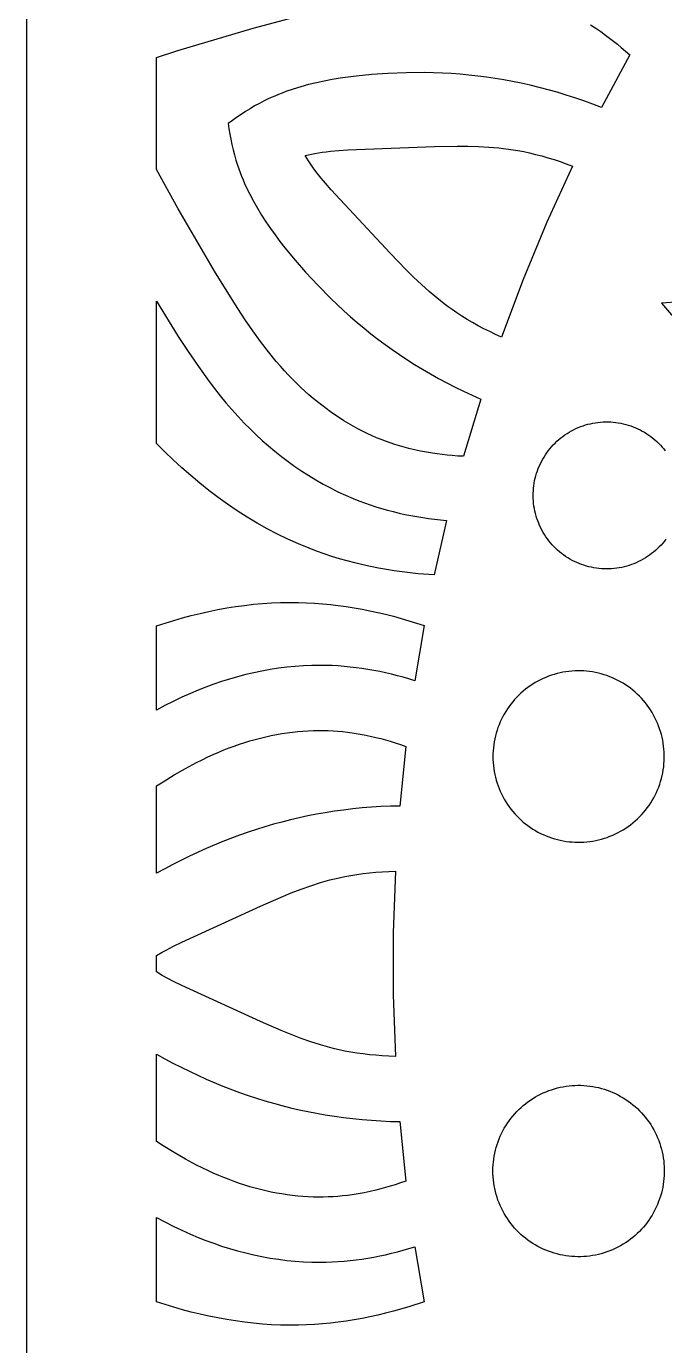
# Model space of a CAD drawing. Header units: millimetres. Extents: x -808 to 145, y 470 to 1424.
# Drawn here: x -808.3 to -671.8, y 865.2 to 1147.2 of the extents above; entities that cross this region are included whole.
import ezdxf

# ---------------------------------------------------------------- set-up
doc = ezdxf.new("R2010")
doc.units = ezdxf.units.MM
doc.layers.add('Layer 05', color=12, linetype='Continuous', true_color=0xde0000)

msp = doc.modelspace()

# ---------------------------------------------------------------- linework, layer by layer
at = {"layer": 'Layer 05'}
for points in [[(-808.29, 470.09), (145.2, 470.09), (145.2, 1423.58), (-808.29, 1423.58)], [(-705.77, 981.46), (-705.43, 980.92), (-705.06, 980.4), (-704.68, 979.89), (-704.28, 979.4), (-703.87, 978.92), (-703.44, 978.45), (-702.99, 978), (-702.52, 977.56), (-702.04, 977.14), (-701.55, 976.74), (-701.05, 976.36), (-700.53, 975.99), (-699.99, 975.64), (-699.45, 975.31), (-698.9, 975), (-698.33, 974.71), (-697.76, 974.44), (-697.17, 974.18), (-696.58, 973.95), (-695.98, 973.74), (-695.37, 973.55), (-694.76, 973.39), (-694.14, 973.24), (-693.52, 973.11), (-692.89, 973.01), (-692.26, 972.93), (-691.62, 972.87), (-690.99, 972.83), (-690.35, 972.81), (-689.72, 972.82), (-689.08, 972.85), (-688.45, 972.9), (-687.82, 972.97), (-687.19, 973.07), (-686.56, 973.18), (-685.94, 973.32), (-685.32, 973.48), (-684.71, 973.66), (-684.11, 973.86), (-683.52, 974.08), (-682.93, 974.32), (-682.35, 974.59), (-681.78, 974.87), (-681.22, 975.17), (-680.67, 975.5), (-680.13, 975.84), (-679.61, 976.2), (-679.1, 976.57), (-678.6, 976.97), (-678.11, 977.38), (-677.64, 977.81), (-677.19, 978.25), (-676.75, 978.71), (-676.32, 979.19), (-675.92, 979.68), (-675.53, 980.18), (-675.16, 980.69), (-674.8, 981.22), (-674.47, 981.76), (-674.15, 982.32), (-673.86, 982.88), (-673.58, 983.45), (-673.32, 984.03), (-673.09, 984.62), (-672.87, 985.22), (-672.68, 985.83), (-672.5, 986.44), (-672.35, 987.06), (-672.22, 987.68), (-672.11, 988.31), (-672.02, 988.94), (-671.96, 989.57), (-671.91, 990.2), (-671.89, 990.84), (-671.89, 991.48), (-671.92, 992.11), (-671.96, 992.75), (-672.03, 993.38), (-672.12, 994.01), (-672.23, 994.63), (-672.36, 995.26), (-672.51, 995.87), (-672.69, 996.49), (-672.89, 997.09), (-673.1, 997.69), (-673.34, 998.28), (-673.6, 998.86), (-673.88, 999.43), (-674.17, 999.99), (-674.49, 1000.55), (-674.83, 1001.09), (-675.18, 1001.61), (-675.55, 1002.13), (-675.94, 1002.63), (-676.35, 1003.12), (-676.78, 1003.59), (-677.22, 1004.05), (-677.67, 1004.5), (-678.14, 1004.92), (-678.63, 1005.33), (-679.13, 1005.73), (-679.64, 1006.1), (-680.17, 1006.46), (-680.71, 1006.8), (-681.26, 1007.12), (-681.82, 1007.42), (-682.39, 1007.7), (-682.97, 1007.97), (-683.55, 1008.21), (-684.15, 1008.43), (-684.75, 1008.63), (-685.36, 1008.81), (-685.98, 1008.96), (-686.6, 1009.1), (-687.23, 1009.22), (-687.86, 1009.31), (-688.49, 1009.38), (-689.12, 1009.43), (-689.76, 1009.46), (-690.4, 1009.46), (-691.03, 1009.44), (-691.67, 1009.4), (-692.3, 1009.34), (-692.93, 1009.26), (-693.56, 1009.15), (-694.18, 1009.03), (-694.8, 1008.88), (-695.41, 1008.71), (-696.02, 1008.52), (-696.62, 1008.31), (-697.21, 1008.07), (-697.79, 1007.82), (-698.37, 1007.55), (-698.93, 1007.25), (-699.49, 1006.94), (-700.03, 1006.61), (-700.56, 1006.26), (-701.08, 1005.89), (-701.59, 1005.51), (-702.08, 1005.1), (-702.55, 1004.68), (-703.02, 1004.25), (-703.46, 1003.79), (-703.9, 1003.33), (-704.31, 1002.84), (-704.71, 1002.35), (-705.09, 1001.84), (-705.45, 1001.32), (-705.8, 1000.78), (-706.12, 1000.23), (-706.43, 999.68), (-706.71, 999.11), (-706.98, 998.53), (-707.23, 997.95), (-707.45, 997.35), (-707.66, 996.75), (-707.84, 996.14), (-708.01, 995.53), (-708.15, 994.91), (-708.27, 994.28), (-708.37, 993.65), (-708.44, 993.02), (-708.5, 992.39), (-708.53, 991.75), (-708.54, 991.12), (-708.53, 990.48), (-708.49, 989.84), (-708.44, 989.21), (-708.36, 988.58), (-708.26, 987.95), (-708.14, 987.33), (-708, 986.71), (-707.83, 986.09), (-707.65, 985.48), (-707.44, 984.88), (-707.21, 984.29), (-706.96, 983.7), (-706.7, 983.13), (-706.41, 982.56), (-706.1, 982)], [(-705.77, 912.21), (-705.43, 912.74), (-705.06, 913.26), (-704.68, 913.77), (-704.28, 914.27), (-703.87, 914.75), (-703.44, 915.22), (-702.99, 915.67), (-702.52, 916.1), (-702.04, 916.52), (-701.55, 916.92), (-701.05, 917.31), (-700.53, 917.68), (-699.99, 918.03), (-699.45, 918.36), (-698.9, 918.67), (-698.33, 918.96), (-697.76, 919.23), (-697.17, 919.48), (-696.58, 919.71), (-695.98, 919.92), (-695.37, 920.11), (-694.76, 920.28), (-694.14, 920.43), (-693.52, 920.55), (-692.89, 920.66), (-692.26, 920.74), (-691.62, 920.8), (-690.99, 920.84), (-690.35, 920.85), (-689.72, 920.85), (-689.08, 920.82), (-688.45, 920.77), (-687.82, 920.7), (-687.19, 920.6), (-686.56, 920.48), (-685.94, 920.35), (-685.32, 920.19), (-684.71, 920.01), (-684.11, 919.81), (-683.52, 919.58), (-682.93, 919.34), (-682.35, 919.08), (-681.78, 918.8), (-681.22, 918.49), (-680.67, 918.17), (-680.13, 917.83), (-679.61, 917.47), (-679.1, 917.09), (-678.6, 916.7), (-678.11, 916.29), (-677.64, 915.86), (-677.19, 915.41), (-676.75, 914.95), (-676.32, 914.48), (-675.92, 913.99), (-675.53, 913.49), (-675.16, 912.97), (-674.8, 912.44), (-674.47, 911.9), (-674.15, 911.35), (-673.86, 910.79), (-673.58, 910.21), (-673.32, 909.63), (-673.09, 909.04), (-672.87, 908.44), (-672.68, 907.84), (-672.5, 907.23), (-672.35, 906.61), (-672.22, 905.99), (-672.11, 905.36), (-672.02, 904.73), (-671.96, 904.1), (-671.91, 903.46), (-671.89, 902.83), (-671.89, 902.19), (-671.92, 901.55), (-671.96, 900.92), (-672.03, 900.29), (-672.12, 899.66), (-672.23, 899.03), (-672.36, 898.41), (-672.51, 897.79), (-672.69, 897.18), (-672.89, 896.58), (-673.1, 895.98), (-673.34, 895.39), (-673.6, 894.81), (-673.88, 894.23), (-674.17, 893.67), (-674.49, 893.12), (-674.83, 892.58), (-675.18, 892.05), (-675.55, 891.54), (-675.94, 891.03), (-676.35, 890.55), (-676.78, 890.07), (-677.22, 889.61), (-677.67, 889.17), (-678.14, 888.74), (-678.63, 888.33), (-679.13, 887.94), (-679.64, 887.56), (-680.17, 887.2), (-680.71, 886.87), (-681.26, 886.54), (-681.82, 886.24), (-682.39, 885.96), (-682.97, 885.7), (-683.55, 885.46), (-684.15, 885.24), (-684.75, 885.04), (-685.36, 884.86), (-685.98, 884.7), (-686.6, 884.56), (-687.23, 884.45), (-687.86, 884.36), (-688.49, 884.29), (-689.12, 884.24), (-689.76, 884.21), (-690.4, 884.21), (-691.03, 884.22), (-691.67, 884.26), (-692.3, 884.32), (-692.93, 884.41), (-693.56, 884.51), (-694.18, 884.64), (-694.8, 884.79), (-695.41, 884.96), (-696.02, 885.15), (-696.62, 885.36), (-697.21, 885.59), (-697.79, 885.85), (-698.37, 886.12), (-698.93, 886.41), (-699.49, 886.72), (-700.03, 887.06), (-700.56, 887.41), (-701.08, 887.77), (-701.59, 888.16), (-702.08, 888.56), (-702.55, 888.98), (-703.02, 889.42), (-703.46, 889.87), (-703.9, 890.34), (-704.31, 890.82), (-704.71, 891.32), (-705.09, 891.83), (-705.45, 892.35), (-705.8, 892.88), (-706.12, 893.43), (-706.43, 893.99), (-706.71, 894.56), (-706.98, 895.13), (-707.23, 895.72), (-707.45, 896.31), (-707.66, 896.92), (-707.84, 897.53), (-708.01, 898.14), (-708.15, 898.76), (-708.27, 899.39), (-708.37, 900.01), (-708.44, 900.65), (-708.5, 901.28), (-708.53, 901.91), (-708.54, 902.55), (-708.53, 903.19), (-708.49, 903.82), (-708.44, 904.45), (-708.36, 905.09), (-708.26, 905.71), (-708.14, 906.34), (-708, 906.96), (-707.83, 907.57), (-707.65, 908.18), (-707.44, 908.78), (-707.21, 909.38), (-706.96, 909.96), (-706.7, 910.54), (-706.41, 911.11), (-706.1, 911.66)]]:
    msp.add_lwpolyline(points, close=True, dxfattribs=at)
for points in [[(-780.46, 1140.61), (-775.9, 1142.08), (-759.81, 1146.87), (-744.55, 1150.89)], [(-687.64, 1147.55), (-686.55, 1146.85), (-685.49, 1146.13), (-684.43, 1145.38), (-683.58, 1144.75), (-682.74, 1144.1), (-681.92, 1143.43), (-681.1, 1142.75), (-680.18, 1141.96), (-679.28, 1141.14)], [(-780.46, 1116.64), (-780.46, 1140.61)], [(-679.28, 1141.14), (-685.33, 1129.88)], [(-685.33, 1129.88), (-687.2, 1130.61), (-689.09, 1131.29), (-690.99, 1131.95), (-692.9, 1132.56), (-694.82, 1133.14), (-696.74, 1133.68), (-698.67, 1134.18), (-700.59, 1134.65), (-702.46, 1135.06), (-704.32, 1135.44), (-706.19, 1135.79), (-708.05, 1136.1), (-709.92, 1136.37), (-711.79, 1136.61), (-713.67, 1136.82), (-715.55, 1136.99), (-717.45, 1137.13), (-719.35, 1137.23), (-723.18, 1137.34), (-727.07, 1137.32), (-731.01, 1137.18), (-734.39, 1136.95), (-737.8, 1136.62), (-739.51, 1136.4), (-741.21, 1136.16), (-742.91, 1135.87), (-744.6, 1135.55), (-746.28, 1135.19), (-747.94, 1134.78), (-749.59, 1134.33), (-751.22, 1133.83), (-752.82, 1133.28), (-753.61, 1132.98), (-754.39, 1132.67), (-755.17, 1132.35), (-755.94, 1132.02), (-756.7, 1131.67), (-757.45, 1131.3), (-758.47, 1130.77), (-759.48, 1130.22), (-760.46, 1129.64), (-761.44, 1129.04), (-762.39, 1128.42), (-763.33, 1127.77), (-764.25, 1127.11), (-765.15, 1126.44)], [(-765.15, 1126.44), (-764.99, 1125.32), (-764.81, 1124.2), (-764.6, 1123.09), (-764.36, 1121.97), (-764.1, 1120.86), (-763.81, 1119.75), (-763.49, 1118.65), (-763.14, 1117.55), (-762.87, 1116.76), (-762.58, 1115.98), (-762.27, 1115.2), (-761.95, 1114.42), (-761.62, 1113.65), (-761.27, 1112.88), (-760.52, 1111.36), (-759.73, 1109.85), (-758.88, 1108.37), (-757.99, 1106.91), (-757.06, 1105.46), (-756.1, 1104.04), (-755.1, 1102.64), (-754.07, 1101.26), (-753.01, 1099.9), (-750.84, 1097.26), (-748.6, 1094.71), (-745.92, 1091.81), (-743.18, 1089.05), (-740.39, 1086.42), (-738.98, 1085.15), (-737.54, 1083.91), (-736.09, 1082.7), (-734.61, 1081.52), (-733.12, 1080.36), (-731.6, 1079.23), (-730.07, 1078.13), (-728.51, 1077.06), (-726.92, 1076.01), (-725.31, 1074.98), (-723.62, 1073.95), (-721.9, 1072.95), (-720.16, 1071.97), (-718.39, 1071.02), (-716.61, 1070.11), (-714.8, 1069.22), (-712.98, 1068.37), (-711.15, 1067.56)], [(-748.65, 1119.6), (-748, 1119.77), (-747.35, 1119.92), (-746.6, 1120.07), (-745.84, 1120.2), (-745.02, 1120.33), (-744.2, 1120.44), (-743.28, 1120.55), (-741.46, 1120.72), (-739.54, 1120.86), (-721.04, 1121.53), (-716.18, 1121.61), (-713.88, 1121.6), (-711.59, 1121.54), (-709.42, 1121.42), (-707.26, 1121.24), (-706.24, 1121.14), (-705.22, 1121.01), (-704.2, 1120.86), (-703.19, 1120.69), (-701.94, 1120.46), (-700.69, 1120.19), (-699.4, 1119.88), (-698.11, 1119.54), (-696.79, 1119.16), (-695.47, 1118.75), (-694.16, 1118.32), (-692.86, 1117.86), (-691.53, 1117.37)], [(-706.68, 1080.8), (-707.97, 1081.39), (-709.22, 1081.98), (-710.45, 1082.6), (-711.67, 1083.24), (-712.87, 1083.91), (-714.02, 1084.58), (-715.15, 1085.27), (-716.22, 1085.97), (-717.28, 1086.69), (-718.11, 1087.28), (-718.93, 1087.9), (-719.75, 1088.53), (-720.55, 1089.18), (-722.2, 1090.58), (-723.81, 1092.03), (-725.48, 1093.61), (-727.11, 1095.22), (-730.49, 1098.72), (-743.1, 1112.28), (-744.36, 1113.73), (-745.24, 1114.79), (-746.1, 1115.86), (-746.6, 1116.52), (-747.09, 1117.19), (-747.53, 1117.82), (-747.95, 1118.46), (-748.31, 1119.03), (-748.65, 1119.6)], [(-691.53, 1117.37), (-696.98, 1105.35), (-702.04, 1093.15), (-706.68, 1080.8)], [(-714.83, 1055.32), (-716.04, 1055.38), (-717.25, 1055.47), (-718.31, 1055.57), (-719.37, 1055.68), (-720.42, 1055.82), (-721.47, 1055.97), (-722.74, 1056.18), (-724.01, 1056.43), (-725.27, 1056.7), (-726.53, 1057), (-727.53, 1057.27), (-728.52, 1057.55), (-729.5, 1057.85), (-730.48, 1058.18), (-731.47, 1058.53), (-732.44, 1058.9), (-733.41, 1059.3), (-734.37, 1059.71), (-735.4, 1060.18), (-736.41, 1060.68), (-737.41, 1061.2), (-738.4, 1061.74), (-739.4, 1062.32), (-740.39, 1062.91), (-741.36, 1063.53), (-742.31, 1064.17), (-743.27, 1064.84), (-744.22, 1065.52), (-745.15, 1066.23), (-746.07, 1066.96), (-746.98, 1067.71), (-747.88, 1068.48), (-748.76, 1069.26), (-749.63, 1070.06), (-750.48, 1070.89), (-751.32, 1071.72), (-752.21, 1072.65), (-753.08, 1073.58), (-753.98, 1074.58), (-754.85, 1075.6), (-756.55, 1077.67), (-758.24, 1079.88), (-759.87, 1082.12), (-761.51, 1084.5), (-763.1, 1086.91), (-767.88, 1094.58), (-775.82, 1108.22), (-780.46, 1116.64)], [(-664.66, 1088.64), (-672.46, 1088.05)], [(-780.46, 1088.5), (-775.83, 1080.97), (-773.71, 1077.7), (-771.51, 1074.49), (-769.23, 1071.34), (-768.05, 1069.79), (-766.85, 1068.27), (-765.61, 1066.77), (-764.34, 1065.3), (-763.04, 1063.86), (-761.71, 1062.44), (-760.46, 1061.18), (-759.17, 1059.94), (-757.86, 1058.73), (-756.52, 1057.55), (-755.15, 1056.41), (-753.76, 1055.29), (-752.33, 1054.22), (-750.88, 1053.17), (-749.4, 1052.17), (-747.9, 1051.2), (-746.38, 1050.28), (-744.83, 1049.39), (-743.26, 1048.55), (-741.66, 1047.76), (-740.04, 1047.01), (-738.41, 1046.3), (-737.21, 1045.83), (-736.01, 1045.37), (-734.79, 1044.95), (-733.57, 1044.55), (-732.34, 1044.17), (-731.1, 1043.82), (-729.86, 1043.49), (-728.61, 1043.19), (-727.35, 1042.91), (-726.09, 1042.65), (-724.82, 1042.42), (-723.55, 1042.21), (-722.28, 1042.03), (-721, 1041.86), (-719.72, 1041.72), (-718.44, 1041.6)], [(-780.46, 1058.06), (-780.46, 1088.5)], [(-672.46, 1088.05), (-667.37, 1082.11)], [(-711.15, 1067.56), (-714.83, 1055.32)], [(-671.55, 1037.63), (-671.88, 1037.2), (-672.23, 1036.77), (-672.59, 1036.36), (-672.97, 1035.97), (-673.35, 1035.58), (-673.76, 1035.22), (-674.17, 1034.86), (-674.6, 1034.52), (-675.03, 1034.19), (-675.48, 1033.88), (-675.94, 1033.59), (-676.41, 1033.31), (-676.89, 1033.05), (-677.38, 1032.8), (-677.87, 1032.57), (-678.38, 1032.36), (-678.89, 1032.17), (-679.4, 1031.99), (-679.93, 1031.84), (-680.45, 1031.7), (-680.99, 1031.58), (-681.52, 1031.47), (-682.06, 1031.39), (-682.6, 1031.32), (-683.15, 1031.28), (-683.69, 1031.25), (-684.24, 1031.24), (-684.78, 1031.25), (-685.33, 1031.28), (-685.87, 1031.33), (-686.41, 1031.4), (-686.95, 1031.49), (-687.49, 1031.59), (-688.02, 1031.71), (-688.55, 1031.86), (-689.07, 1032.02), (-689.58, 1032.19), (-690.09, 1032.39), (-690.6, 1032.6), (-691.09, 1032.83), (-691.58, 1033.08), (-692.06, 1033.35), (-692.52, 1033.63), (-692.98, 1033.92), (-693.43, 1034.24), (-693.86, 1034.56), (-694.29, 1034.91), (-694.7, 1035.26), (-695.1, 1035.64), (-695.49, 1036.02), (-695.86, 1036.42), (-696.22, 1036.83), (-696.57, 1037.25), (-696.89, 1037.69), (-697.21, 1038.13), (-697.51, 1038.59), (-697.79, 1039.06), (-698.06, 1039.53), (-698.31, 1040.02), (-698.54, 1040.51), (-698.75, 1041.01), (-698.95, 1041.52), (-699.13, 1042.04), (-699.29, 1042.56), (-699.44, 1043.09), (-699.56, 1043.62), (-699.67, 1044.15), (-699.76, 1044.69), (-699.83, 1045.23), (-699.88, 1045.78), (-699.91, 1046.32), (-699.92, 1046.87), (-699.92, 1047.41), (-699.89, 1047.96), (-699.85, 1048.5), (-699.79, 1049.04), (-699.71, 1049.58), (-699.61, 1050.12), (-699.49, 1050.65), (-699.35, 1051.18), (-699.19, 1051.7), (-699.02, 1052.22), (-698.83, 1052.73), (-698.62, 1053.24), (-698.39, 1053.73), (-698.15, 1054.22), (-697.89, 1054.7), (-697.61, 1055.17), (-697.32, 1055.63), (-697.01, 1056.08), (-696.69, 1056.52), (-696.35, 1056.95), (-696, 1057.36), (-695.63, 1057.77), (-695.25, 1058.16), (-694.85, 1058.53), (-694.44, 1058.9), (-694.02, 1059.24), (-693.59, 1059.58), (-693.15, 1059.9), (-692.69, 1060.2), (-692.23, 1060.49), (-691.75, 1060.76), (-691.27, 1061.01), (-690.78, 1061.25), (-690.28, 1061.47), (-689.77, 1061.67), (-689.26, 1061.85), (-688.74, 1062.02), (-688.21, 1062.17), (-687.68, 1062.3), (-687.15, 1062.41), (-686.61, 1062.5), (-686.07, 1062.58), (-685.53, 1062.63), (-684.98, 1062.67), (-684.44, 1062.69), (-683.89, 1062.69), (-683.35, 1062.67), (-682.8, 1062.63), (-682.26, 1062.57), (-681.72, 1062.49), (-681.18, 1062.4), (-680.65, 1062.28), (-680.12, 1062.15), (-679.6, 1062), (-679.08, 1061.83), (-678.56, 1061.64), (-678.06, 1061.44), (-677.56, 1061.22), (-677.07, 1060.98), (-676.59, 1060.72), (-676.11, 1060.45), (-675.65, 1060.16), (-675.2, 1059.85), (-674.76, 1059.53), (-674.33, 1059.2), (-673.91, 1058.85), (-673.5, 1058.48), (-673.11, 1058.11), (-672.73, 1057.71), (-672.36, 1057.31), (-672.01, 1056.89), (-671.67, 1056.46)], [(-721.12, 1029.95), (-724.52, 1030.22), (-727.93, 1030.61), (-729.63, 1030.86), (-731.32, 1031.13), (-733.01, 1031.43), (-734.69, 1031.77), (-736.37, 1032.13), (-738.04, 1032.53), (-739.7, 1032.97), (-741.35, 1033.43), (-742.99, 1033.93), (-744.62, 1034.47), (-746.23, 1035.04), (-747.83, 1035.65), (-750.12, 1036.59), (-752.38, 1037.6), (-754.61, 1038.68), (-756.8, 1039.84), (-758.97, 1041.05), (-761.1, 1042.34), (-763.19, 1043.68), (-765.25, 1045.08), (-767.28, 1046.53), (-769.27, 1048.04), (-771.23, 1049.6), (-773.15, 1051.2), (-775.03, 1052.86), (-776.88, 1054.55), (-778.69, 1056.28), (-780.46, 1058.06)], [(-718.44, 1041.6), (-721.12, 1029.95)], [(-780.46, 1019.07), (-778.61, 1019.68), (-776.76, 1020.25), (-774.89, 1020.78), (-773.02, 1021.28), (-771.14, 1021.74), (-769.25, 1022.17), (-767.35, 1022.55), (-765.45, 1022.9), (-763.55, 1023.2), (-761.64, 1023.46), (-759.73, 1023.68), (-757.81, 1023.85), (-755.89, 1023.98), (-753.97, 1024.06), (-752.05, 1024.1), (-750.13, 1024.09), (-748.42, 1024.03), (-746.71, 1023.94), (-745, 1023.82), (-743.29, 1023.65), (-741.59, 1023.45), (-739.89, 1023.22), (-738.2, 1022.95), (-736.51, 1022.64), (-734.82, 1022.31), (-733.15, 1021.94), (-731.48, 1021.54), (-729.82, 1021.12), (-726.52, 1020.18), (-723.27, 1019.13)], [(-780.46, 1001.07), (-780.46, 1019.07)], [(-723.27, 1019.13), (-725.26, 1007.33)], [(-725.26, 1007.33), (-726.49, 1007.72), (-727.72, 1008.08), (-728.96, 1008.41), (-730.21, 1008.73), (-731.47, 1009.02), (-732.72, 1009.29), (-733.99, 1009.54), (-735.26, 1009.76), (-736.53, 1009.96), (-737.8, 1010.13), (-739.08, 1010.28), (-740.36, 1010.41), (-741.65, 1010.5), (-742.93, 1010.57), (-744.22, 1010.62), (-745.5, 1010.63), (-747.28, 1010.61), (-749.06, 1010.54), (-750.84, 1010.41), (-752.62, 1010.24), (-754.39, 1010.01), (-756.15, 1009.74), (-757.91, 1009.42), (-759.66, 1009.06), (-761.39, 1008.65), (-763.12, 1008.2), (-764.84, 1007.71), (-766.54, 1007.17), (-768.23, 1006.6), (-769.91, 1005.98), (-771.56, 1005.33), (-773.2, 1004.64), (-775.05, 1003.81), (-776.88, 1002.94), (-778.68, 1002.02), (-780.46, 1001.07)], [(-780.46, 984.85), (-779.04, 985.75), (-776.67, 987.21), (-774.27, 988.59), (-771.91, 989.86), (-770.71, 990.46), (-769.5, 991.05), (-768.34, 991.58), (-767.16, 992.09), (-766.07, 992.54), (-764.96, 992.98), (-763.85, 993.38), (-762.74, 993.77), (-761.61, 994.14), (-760.48, 994.48), (-759.36, 994.8), (-758.23, 995.1), (-757.09, 995.37), (-755.95, 995.62), (-754.82, 995.85), (-753.69, 996.04), (-752.55, 996.22), (-751.41, 996.37), (-750.28, 996.49), (-749.16, 996.59), (-748.03, 996.66), (-746.9, 996.7), (-745.86, 996.72), (-744.81, 996.71), (-743.77, 996.68), (-742.72, 996.63), (-741.7, 996.55), (-740.67, 996.46), (-739.64, 996.34), (-738.62, 996.2), (-737.35, 996), (-736.08, 995.77), (-734.81, 995.51), (-733.55, 995.22), (-732.52, 994.96), (-731.5, 994.68), (-730.48, 994.39), (-729.47, 994.07), (-728.31, 993.69), (-727.17, 993.28)], [(-727.17, 993.28), (-728.45, 980.56)], [(-780.46, 966.17), (-780.46, 984.85)], [(-728.45, 980.56), (-730.46, 980.51), (-732.47, 980.43), (-734.47, 980.3), (-736.47, 980.14), (-738.46, 979.94), (-740.45, 979.7), (-742.42, 979.43), (-744.38, 979.12), (-746.26, 978.79), (-748.12, 978.43), (-749.98, 978.04), (-751.82, 977.61), (-753.65, 977.14), (-755.47, 976.65), (-757.29, 976.12), (-759.09, 975.56), (-760.89, 974.96), (-762.69, 974.33), (-766.27, 972.97), (-769.86, 971.46), (-773.44, 969.82), (-776.97, 968.07), (-778.72, 967.14), (-780.46, 966.17)], [(-780.46, 948.58), (-779.23, 949.31), (-778.42, 949.77), (-776.81, 950.62), (-775.08, 951.48), (-758.24, 959.18), (-753.79, 961.11), (-751.66, 961.98), (-749.51, 962.8), (-747.47, 963.52), (-745.41, 964.19), (-744.42, 964.48), (-743.43, 964.75), (-742.43, 965), (-741.43, 965.24), (-740.19, 965.5), (-738.93, 965.73), (-737.62, 965.94), (-736.3, 966.12), (-734.93, 966.27), (-733.56, 966.4), (-732.19, 966.5), (-730.81, 966.57), (-729.39, 966.62)], [(-729.39, 966.62), (-729.83, 953.43), (-729.83, 940.23), (-729.39, 927.04)], [(-780.46, 945.08), (-780.46, 948.58)], [(-729.39, 927.04), (-730.81, 927.09), (-732.19, 927.17), (-733.56, 927.27), (-734.93, 927.39), (-736.3, 927.55), (-737.62, 927.73), (-738.93, 927.94), (-740.19, 928.17), (-741.43, 928.43), (-742.43, 928.66), (-743.43, 928.92), (-744.42, 929.19), (-745.41, 929.48), (-747.47, 930.14), (-749.51, 930.86), (-751.66, 931.69), (-753.79, 932.55), (-758.24, 934.49), (-775.08, 942.19), (-776.81, 943.05), (-778.03, 943.69), (-779.23, 944.35), (-780.46, 945.08)], [(-780.46, 927.5), (-778.72, 926.53), (-776.97, 925.6), (-773.44, 923.85), (-769.86, 922.2), (-766.27, 920.7), (-762.69, 919.33), (-760.89, 918.7), (-759.09, 918.11), (-757.29, 917.54), (-755.47, 917.02), (-753.65, 916.52), (-751.82, 916.06), (-749.98, 915.63), (-748.12, 915.24), (-746.26, 914.87), (-744.38, 914.54), (-742.42, 914.24), (-740.45, 913.96), (-738.46, 913.73), (-736.47, 913.53), (-734.47, 913.37), (-732.47, 913.24), (-730.46, 913.15), (-728.45, 913.1)], [(-780.46, 908.82), (-780.46, 927.5)], [(-728.45, 913.1), (-727.17, 900.39)], [(-727.17, 900.39), (-728.31, 899.98), (-729.47, 899.6), (-730.48, 899.28), (-731.5, 898.98), (-732.52, 898.7), (-733.55, 898.44), (-734.81, 898.15), (-736.08, 897.89), (-737.35, 897.66), (-738.62, 897.46), (-739.64, 897.33), (-740.67, 897.21), (-741.7, 897.11), (-742.72, 897.04), (-743.77, 896.98), (-744.81, 896.95), (-745.86, 896.95), (-746.9, 896.96), (-748.03, 897.01), (-749.16, 897.08), (-750.28, 897.18), (-751.41, 897.3), (-752.55, 897.45), (-753.69, 897.62), (-754.82, 897.82), (-755.95, 898.04), (-757.09, 898.29), (-758.23, 898.57), (-759.36, 898.86), (-760.48, 899.18), (-761.61, 899.53), (-762.74, 899.89), (-763.85, 900.28), (-764.96, 900.69), (-766.07, 901.12), (-767.16, 901.58), (-768.34, 902.09), (-769.5, 902.62), (-770.71, 903.2), (-771.91, 903.8), (-774.27, 905.07), (-776.67, 906.46), (-779.04, 907.91), (-780.46, 908.82)], [(-780.46, 892.59), (-778.68, 891.64), (-776.88, 890.73), (-775.05, 889.85), (-773.2, 889.03), (-771.56, 888.34), (-769.91, 887.68), (-768.23, 887.07), (-766.54, 886.49), (-764.84, 885.96), (-763.12, 885.47), (-761.39, 885.01), (-759.66, 884.61), (-757.91, 884.24), (-756.15, 883.92), (-754.39, 883.65), (-752.62, 883.43), (-750.84, 883.25), (-749.06, 883.13), (-747.28, 883.05), (-745.5, 883.03), (-744.22, 883.05), (-742.93, 883.09), (-741.65, 883.16), (-740.36, 883.26), (-739.08, 883.38), (-737.8, 883.53), (-736.53, 883.71), (-735.26, 883.9), (-733.99, 884.13), (-732.72, 884.37), (-731.47, 884.64), (-730.21, 884.94), (-728.96, 885.25), (-727.72, 885.59), (-726.49, 885.95), (-725.26, 886.33)], [(-780.46, 874.59), (-780.46, 892.59)], [(-725.26, 886.33), (-723.27, 874.54)], [(-723.27, 874.54), (-726.52, 873.49), (-729.82, 872.55), (-731.48, 872.12), (-733.15, 871.72), (-734.82, 871.36), (-736.51, 871.02), (-738.2, 870.72), (-739.89, 870.45), (-741.59, 870.22), (-743.29, 870.01), (-745, 869.85), (-746.71, 869.72), (-748.42, 869.63), (-750.13, 869.58), (-752.05, 869.57), (-753.97, 869.6), (-755.89, 869.68), (-757.81, 869.81), (-759.73, 869.99), (-761.64, 870.2), (-763.55, 870.47), (-765.45, 870.77), (-767.35, 871.11), (-769.25, 871.5), (-771.14, 871.92), (-773.02, 872.38), (-774.89, 872.88), (-776.76, 873.42), (-778.61, 873.99), (-780.46, 874.59)]]:
    msp.add_lwpolyline(points, dxfattribs=at)

doc.saveas('drawing.dxf')
